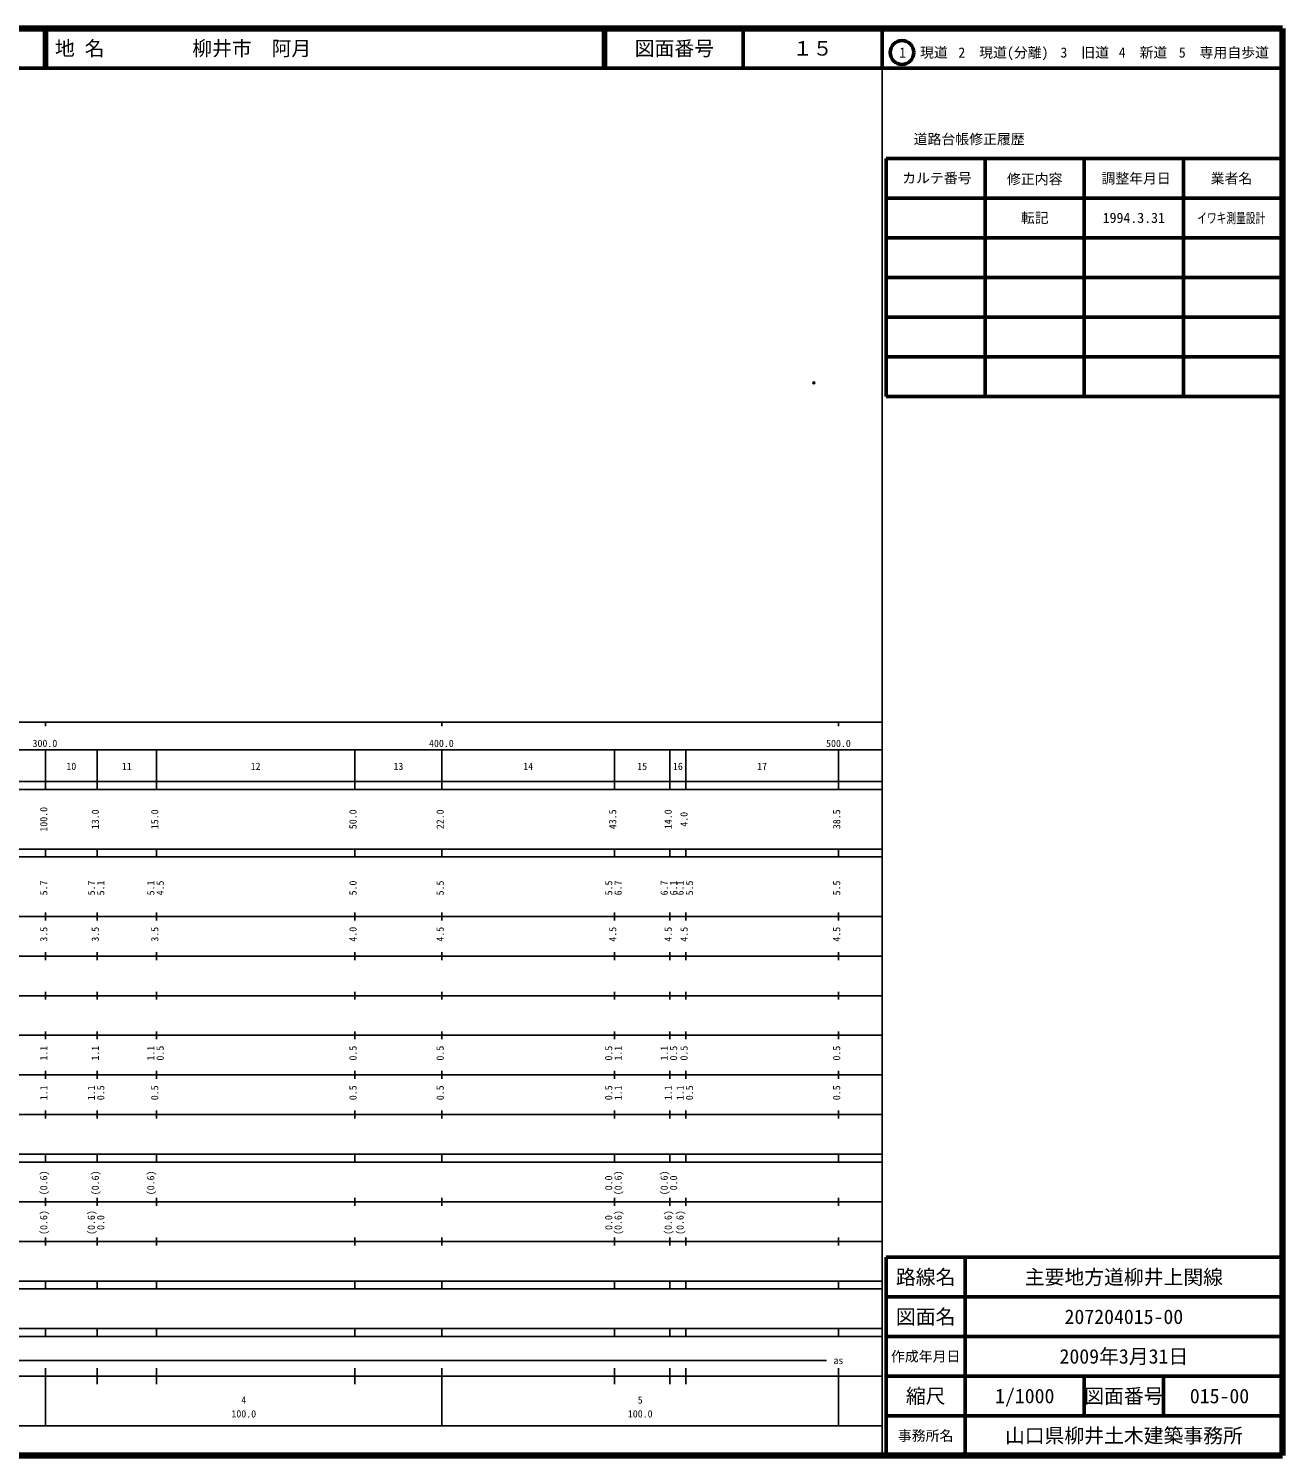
# Model space of a CAD drawing. Units: millimetres on the paper. Extents: x 40 to 680, y 20 to 380.
# Drawn here: x 363.7 to 680, y 20 to 380 of the extents above; entities that cross this region are included whole.
import ezdxf
from ezdxf.enums import TextEntityAlignment as Align

# ---------------------------------------------------------------- set-up
doc = ezdxf.new("R2010")
doc.units = ezdxf.units.MM
doc.header["$PDMODE"] = 32
doc.header["$PDSIZE"] = 0.5
doc.layers.add('M-OTRS', color=6, linetype='Continuous')
doc.layers.add('M-TTL-TXT', color=7, linetype='Continuous')
for name, color, linetype, lineweight in [('M-TTL', 2, 'Continuous', 140), ('M-TTL-BAND', 7, 'Continuous', 25), ('M-TTL-FRAM', 2, 'Continuous', 50), ('M-TTL-LINE', 7, 'Continuous', 50)]:
    doc.layers.add(name, color=color, linetype=linetype, lineweight=lineweight)
doc.styles.add('ＭＳ ゴシック', font='')
doc.styles.get('ＭＳ ゴシック').set_extended_font_data('MS Gothic')

msp = doc.modelspace()

# ---------------------------------------------------------------- linework, layer by layer
at = {"layer": 'M-OTRS'}
msp.add_point((561.817, 290.593), dxfattribs=at)
at = {"layer": 'M-TTL'}
for p, q in [((680, 380), (40, 380)), ((680, 20), (680, 380)), ((40, 20), (680, 20))]:
    msp.add_line(p, q, dxfattribs=at)
at = {"layer": 'M-TTL-BAND'}
for p, q in [((579, 20), (579, 370)), ((40, 205), (579, 205)), ((368, 205), (368, 204)), ((468, 205), (468, 204)), ((568, 205), (568, 204)), ((68, 198), (579, 198)), ((368, 188), (368, 198)), ((381, 188), (381, 198)), ((396, 188), (396, 198)), ((446, 188), (446, 198)), ((468, 188), (468, 198)), ((511.5, 188), (511.5, 198)), ((525.5, 188), (525.5, 198)), ((529.5, 188), (529.5, 198)), ((568, 188), (568, 198)), ((40, 190), (579, 190)), ((40, 188), (579, 188)), ((40, 173), (579, 173)), ((368, 171), (368, 173)), ((381, 171), (381, 173)), ((396, 171), (396, 173)), ((446, 171), (446, 173)), ((468, 171), (468, 173)), ((511.5, 171), (511.5, 173)), ((525.5, 171), (525.5, 173)), ((529.5, 171), (529.5, 173)), ((568, 171), (568, 173)), ((40, 171), (579, 171)), ((40, 156), (579, 156)), ((368, 155), (368, 157)), ((381, 155), (381, 157)), ((396, 155), (396, 157)), ((446, 155), (446, 157)), ((468, 155), (468, 157)), ((511.5, 155), (511.5, 157)), ((525.5, 155), (525.5, 157)), ((529.5, 155), (529.5, 157)), ((568, 155), (568, 157)), ((46, 146), (579, 146)), ((368, 145), (368, 147)), ((381, 145), (381, 147)), ((396, 145), (396, 147)), ((446, 145), (446, 147)), ((468, 145), (468, 147)), ((511.5, 145), (511.5, 147)), ((525.5, 145), (525.5, 147)), ((529.5, 145), (529.5, 147)), ((568, 145), (568, 147)), ((368, 135), (368, 137)), ((381, 135), (381, 137)), ((396, 135), (396, 137)), ((446, 135), (446, 137)), ((468, 135), (468, 137)), ((511.5, 135), (511.5, 137)), ((525.5, 135), (525.5, 137)), ((529.5, 135), (529.5, 137)), ((568, 135), (568, 137)), ((52, 136), (579, 136)), ((46, 126), (579, 126)), ((368, 125), (368, 127)), ((381, 125), (381, 127)), ((396, 125), (396, 127)), ((446, 125), (446, 127)), ((468, 125), (468, 127)), ((511.5, 125), (511.5, 127)), ((525.5, 125), (525.5, 127)), ((529.5, 125), (529.5, 127)), ((568, 125), (568, 127)), ((52, 116), (579, 116)), ((368, 115), (368, 117)), ((381, 115), (381, 117)), ((396, 115), (396, 117)), ((446, 115), (446, 117)), ((468, 115), (468, 117)), ((511.5, 115), (511.5, 117)), ((525.5, 115), (525.5, 117)), ((529.5, 115), (529.5, 117)), ((568, 115), (568, 117)), ((46, 106), (579, 106)), ((368, 105), (368, 107)), ((381, 105), (381, 107)), ((396, 105), (396, 107)), ((446, 105), (446, 107)), ((468, 105), (468, 107)), ((511.5, 105), (511.5, 107)), ((525.5, 105), (525.5, 107)), ((529.5, 105), (529.5, 107)), ((568, 105), (568, 107)), ((40, 96), (579, 96)), ((40, 94), (579, 94)), ((368, 94), (368, 96)), ((381, 94), (381, 96)), ((396, 94), (396, 96)), ((446, 94), (446, 96)), ((468, 94), (468, 96)), ((511.5, 94), (511.5, 96)), ((525.5, 94), (525.5, 96)), ((529.5, 94), (529.5, 96)), ((568, 94), (568, 96)), ((49, 84), (579, 84)), ((368, 83), (368, 85)), ((381, 83), (381, 85)), ((396, 83), (396, 85)), ((446, 83), (446, 85)), ((468, 83), (468, 85)), ((511.5, 83), (511.5, 85)), ((525.5, 83), (525.5, 85)), ((529.5, 83), (529.5, 85)), ((568, 83), (568, 85)), ((40, 74), (579, 74)), ((368, 73), (368, 75)), ((381, 73), (381, 75)), ((396, 73), (396, 75)), ((446, 73), (446, 75)), ((468, 73), (468, 75)), ((511.5, 73), (511.5, 75)), ((525.5, 73), (525.5, 75)), ((529.5, 73), (529.5, 75)), ((568, 73), (568, 75)), ((40, 64), (579, 64)), ((40, 62), (579, 62)), ((368, 62), (368, 64)), ((381, 62), (381, 64)), ((396, 62), (396, 64)), ((446, 62), (446, 64)), ((468, 62), (468, 64)), ((511.5, 62), (511.5, 64)), ((525.5, 62), (525.5, 64)), ((529.5, 62), (529.5, 64)), ((568, 62), (568, 64)), ((40, 52), (579, 52)), ((368, 50), (368, 52)), ((381, 50), (381, 52)), ((396, 50), (396, 52)), ((446, 50), (446, 52)), ((468, 50), (468, 52)), ((511.5, 50), (511.5, 52)), ((525.5, 50), (525.5, 52)), ((529.5, 50), (529.5, 52)), ((568, 50), (568, 52)), ((40, 50), (579, 50)), ((71, 44), (565, 44)), ((40, 40), (579, 40)), ((368, 27.5), (368, 42)), ((381, 38), (381, 42)), ((396, 38), (396, 42)), ((446, 38), (446, 42)), ((468, 27.5), (468, 42)), ((511.5, 38), (511.5, 42)), ((525.5, 38), (525.5, 42)), ((529.5, 38), (529.5, 42)), ((568, 27.5), (568, 42)), ((68, 27.5), (579, 27.5))]:
    msp.add_line(p, q, dxfattribs=at)
at = {"layer": 'M-TTL-FRAM'}
for p, q in [((580, 347.197), (580, 287.197)), ((580, 347.197), (680, 347.197)), ((580, 287.197), (680, 287.197)), ((680, 70), (580, 70)), ((580, 70), (580, 20))]:
    msp.add_line(p, q, dxfattribs=at)
at = {"layer": 'M-TTL-LINE'}
for p, q in [((367.75, 380), (367.75, 370)), ((368.25, 380), (368.25, 370)), ((508.747, 380), (508.747, 370)), ((509.247, 380), (509.247, 370)), ((543.997, 380), (543.997, 370)), ((579, 380), (579, 370)), ((40, 370), (680, 370)), ((605, 347.197), (605, 287.197)), ((630, 347.197), (630, 287.197)), ((655, 347.197), (655, 287.197)), ((580, 337.197), (680, 337.197)), ((580, 327.197), (680, 327.197)), ((580, 317.197), (680, 317.197)), ((580, 307.197), (680, 307.197)), ((580, 297.197), (680, 297.197)), ((600, 70), (600, 20)), ((680, 60), (580, 60)), ((680, 50), (580, 50)), ((680, 40), (580, 40)), ((630, 40), (630, 30)), ((650, 40), (650, 30)), ((680, 30), (580, 30))]:
    msp.add_line(p, q, dxfattribs=at)
msp.add_circle((584.031, 373.958), 3, dxfattribs=at)

# ---------------------------------------------------------------- texts
at = {"layer": 'M-TTL-BAND', "style": 'ＭＳ ゴシック'}
for s, p in [('300.0', (367.844, 198.195)), ('400.0', (467.844, 198.195)), ('500.0', (568, 198.195)), ('500.0', (568, 198.195)), ('10', (374.5, 192.405)), ('11', (388.5, 192.405)), ('12', (421, 192.405)), ('13', (457, 192.405)), ('14', (489.75, 192.405)), ('15', (518.5, 192.405)), ('16', (527.5, 192.405)), ('17', (548.75, 192.405)), ('as', (568, 42.5)), ('4', (418, 32.523)), ('5', (518, 32.523)), ('100.0', (418, 29.033)), ('100.0', (518, 29.033))]:
    msp.add_text(s, height=1.833, dxfattribs=at).set_placement(p, align=Align.BOTTOM_CENTER)
for s, p in [('100.0', (369, 180.5)), ('13.0', (382, 180.5)), ('15.0', (397, 180.5)), ('50.0', (447, 180.5)), ('22.0', (469, 180.5)), ('43.5', (512.5, 180.5)), ('14.0', (526.5, 180.5)), ('4.0', (530.5, 180.5)), ('38.5', (569, 180.5)), ('5.7', (369, 163.174)), ('5.7', (381, 163.174)), ('5.1', (383.37, 163.174)), ('5.1', (396, 163.174)), ('4.5', (398.37, 163.174)), ('5.0', (447, 163.174)), ('5.5', (469, 163.174)), ('5.5', (511.5, 163.174)), ('6.7', (513.87, 163.174)), ('6.7', (525.5, 163.174)), ('6.1', (527.87, 163.174)), ('6.1', (529.5, 163.174)), ('5.5', (531.87, 163.174)), ('5.5', (569, 163.174)), ('3.5', (369, 151.5)), ('3.5', (382, 151.5)), ('3.5', (397, 151.5)), ('4.0', (447, 151.5)), ('4.5', (469, 151.5)), ('4.5', (512.5, 151.5)), ('4.5', (526.5, 151.5)), ('4.5', (530.5, 151.5)), ('4.5', (569, 151.5)), ('1.1', (369, 121.5)), ('1.1', (382, 121.5)), ('1.1', (396, 121.5)), ('0.5', (398.37, 121.5)), ('0.5', (447, 121.5)), ('0.5', (469, 121.5)), ('0.5', (511.5, 121.5)), ('1.1', (513.87, 121.5)), ('1.1', (525.5, 121.5)), ('0.5', (527.87, 121.5)), ('0.5', (530.5, 121.5)), ('0.5', (569, 121.5)), ('1.1', (369, 111.5)), ('1.1', (381, 111.5)), ('0.5', (383.37, 111.5)), ('0.5', (397, 111.5)), ('0.5', (447, 111.5)), ('0.5', (469, 111.5)), ('0.5', (511.5, 111.5)), ('1.1', (513.87, 111.5)), ('1.1', (526.5, 111.5)), ('1.1', (529.5, 111.5)), ('0.5', (531.87, 111.5)), ('0.5', (569, 111.5)), ('(0.6)', (369, 88.764)), ('(0.6)', (382, 88.764)), ('(0.6)', (396, 88.764)), ('0.0', (511.5, 88.764)), ('(0.6)', (513.87, 88.764)), ('(0.6)', (525.5, 88.764)), ('0.0', (527.87, 88.764)), ('(0.6)', (369, 78.764)), ('(0.6)', (381, 78.764)), ('0.0', (383.37, 78.764)), ('0.0', (511.5, 78.764)), ('(0.6)', (513.87, 78.764)), ('(0.6)', (526.5, 78.764)), ('(0.6)', (529.5, 78.764))]:
    msp.add_text(s, height=1.833, rotation=90, dxfattribs=at).set_placement(p, align=Align.BOTTOM_CENTER)
at = {"layer": 'M-TTL-TXT', "style": 'ＭＳ ゴシック'}
for s, p in [('地 名', (370.38, 375)), ('柳井市\u3000阿月', (405.024, 375))]:
    msp.add_text(s, height=3.666, dxfattribs=at).set_placement(p, align=Align.MIDDLE_LEFT)
for s, height, p in [('図面番号', 3.666, (526.622, 375)), ('１５', 3.666, (561.497, 375)), ('1\u3000現道', 2.566, (589.448, 373.958)), ('2\u3000現道(分離)', 2.566, (609.619, 373.958)), ('3\u3000旧道', 2.566, (630.121, 373.958)), ('4\u3000新道', 2.566, (644.824, 373.958)), ('5\u3000専用自歩道', 2.566, (665.228, 373.958)), ('道路台帳修正履歴', 2.566, (600.968, 352.113)), ('カルテ番号', 2.566, (592.839, 342.277)), ('修正内容', 2.566, (617.509, 342.023)), ('調整年月日', 2.566, (643.089, 342.197)), ('業者名', 2.566, (667.134, 342.197)), ('転記', 2.566, (617.5, 332.245)), ('1994.3.31', 2.566, (642.5, 332.245)), ('路線名', 3.666, (590, 65)), ('路線名', 3.666, (590, 65)), ('主要地方道柳井上関線', 3.666, (640, 65)), ('図面名', 3.666, (590, 55)), ('図面名', 3.666, (590, 55)), ('207204015-00', 3.666, (640, 55)), ('2009年3月31日', 3.666, (640, 45)), ('作成年月日', 2.566, (590, 45)), ('作成年月日', 2.566, (590, 45)), ('縮尺', 3.666, (590, 35)), ('縮尺', 3.666, (590, 35)), ('1/1000', 3.666, (615, 35)), ('図面番号', 3.666, (640, 35)), ('図面番号', 3.666, (640, 35)), ('015-00', 3.666, (664.125, 35)), ('事務所名', 2.566, (590, 25)), ('事務所名', 2.566, (590, 25)), ('山口県柳井土木建築事務所', 3.666, (640, 25))]:
    msp.add_text(s, height=height, dxfattribs=at).set_placement(p, align=Align.MIDDLE_CENTER)
at = {"layer": 'M-TTL-TXT', "style": 'ＭＳ ゴシック', "width": 0.7}
msp.add_text('イワキ測量設計', height=2.566, dxfattribs=at).set_placement((667.077, 332.189), align=Align.MIDDLE_CENTER)

doc.saveas('drawing.dxf')
